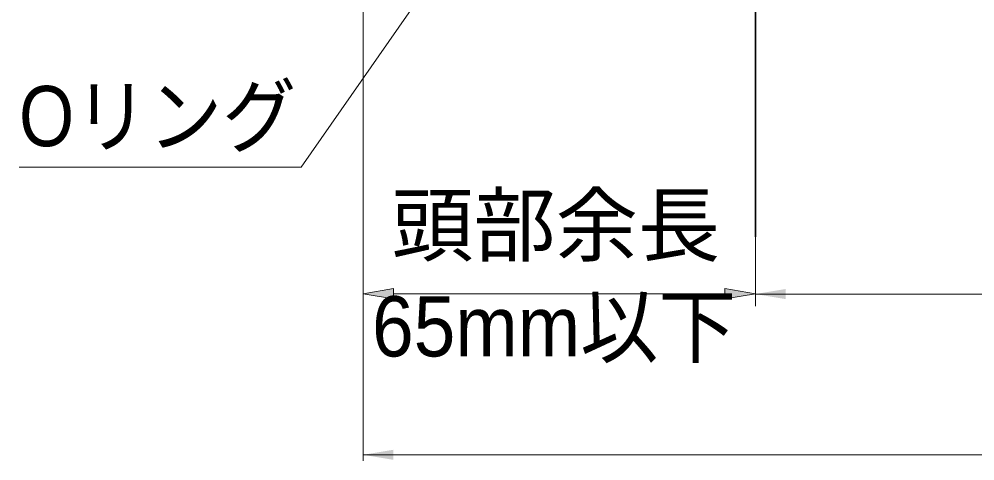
# Model space of a CAD drawing. Units: millimetres at full size, sheet at 1:2; details may follow other scales. Extents: x 2145 to 3827, y 960 to 2148.
# Drawn here: x 2357.4 to 2514.3, y 1617.3 to 1689.9 of the extents above; entities that cross this region are included whole.
import ezdxf
from ezdxf.enums import TextEntityAlignment as Align

# ---------------------------------------------------------------- set-up
doc = ezdxf.new("R2010")
doc.units = ezdxf.units.MM
doc.header["$LTSCALE"] = 2
doc.layers.add('1外形線', color=7, linetype='Continuous', lineweight=35)
doc.layers.add('6寸法線', color=4, linetype='Continuous', lineweight=13)
doc.styles.add('ＭＳ Ｐゴシック', font='')
doc.styles.get('ＭＳ Ｐゴシック').set_extended_font_data('MS PGothic')

# ---------------------------------------------------------------- blocks, each defined once
blk = doc.blocks.new('filled_arrow')
at = {"color": 0, "linetype": 'Continuous', "lineweight": -2}
blk.add_solid([(7.5, 1.25), (0, 0), (7.5, -1.25)], dxfattribs=at)

msp = doc.modelspace()

# ---------------------------------------------------------------- hatches: boundary and pattern name
at = {"layer": '6寸法線'}
for points in [[(2418.835, 1645.578), (2418.835, 1643.912), (2413.835, 1644.745)], [(2473.273, 1645.578), (2473.273, 1643.912), (2478.273, 1644.745)]]:
    msp.add_hatch(color=256, dxfattribs=at).paths.add_polyline_path(points)

# ---------------------------------------------------------------- linework, layer by layer
at = {"layer": '1外形線'}
msp.add_line((2478.268, 1654.084), (2478.27, 1745.987), dxfattribs=at)
at = {"layer": '6寸法線'}
for p, q in [((2413.835, 1765.883), (2413.834, 1642.689)), ((2413.835, 1765.821), (2413.835, 1643.745)), ((2478.273, 1693.305), (2478.273, 1643.745)), ((2478.268, 1656.446), (2478.268, 1643.689)), ((2478.268, 1654.509), (2478.268, 1642.689)), ((2413.834, 1644.626), (2413.834, 1617.28)), ((2418.835, 1644.745), (2473.273, 1644.745)), ((2478.268, 1644.689), (2675.991, 1644.689)), ((2413.834, 1618.28), (3657.785, 1618.28))]:
    msp.add_line(p, q, dxfattribs=at)
msp.add_lwpolyline([(2453.399, 1736.914), (2450.541, 1732.811), (2403.688, 1665.556), (2357.356, 1665.556)], dxfattribs=at)
for points in [[(2418.835, 1645.578), (2418.835, 1643.912), (2413.835, 1644.745)], [(2473.273, 1645.578), (2473.273, 1643.912), (2478.273, 1644.745)]]:
    msp.add_lwpolyline(points, close=True, dxfattribs=at)

# ---------------------------------------------------------------- block references
at = {"layer": '6寸法線', "xscale": 0.667, "yscale": 0.667}
for p in [(2478.268, 1644.689), (2413.834, 1618.28)]:
    msp.add_blockref('filled_arrow', p, dxfattribs=at)

# ---------------------------------------------------------------- texts
at = {"layer": '6寸法線', "style": 'ＭＳ Ｐゴシック', "width": 0.9}
msp.add_text('Oリング', height=9.897, dxfattribs=at).set_placement((2357.341, 1666.015), align=Align.BOTTOM_LEFT)
at = {"layer": '6寸法線', "style": 'ＭＳ Ｐゴシック'}
msp.add_text('頭部余長', height=9.897, dxfattribs=at).set_placement((2418.48, 1661.007), align=Align.TOP_LEFT)
at = {"layer": '6寸法線', "style": 'ＭＳ Ｐゴシック', "width": 0.95}
msp.add_text('65mm以下', height=9.897, dxfattribs=at).set_placement((2415.316, 1644.341), align=Align.TOP_LEFT)

doc.saveas('drawing.dxf')
